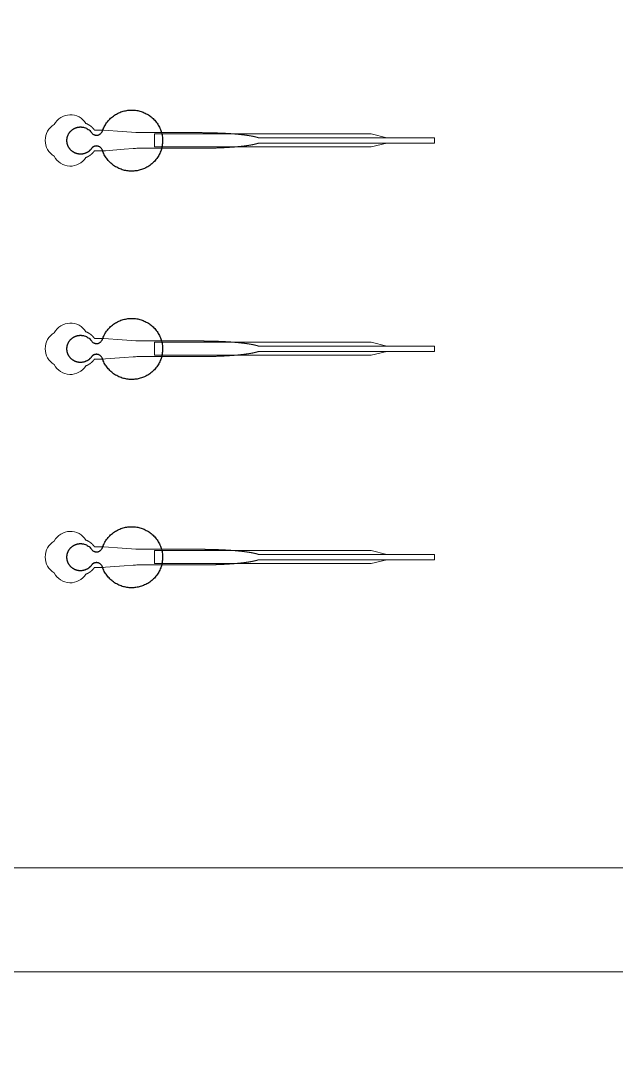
# Model space of a CAD drawing. Header units: inches. Extents: x -52997 to 52003, y -52254 to 52746.
# Drawn here: x -21085 to -15364, y -7101 to 2758 of the extents above; entities that cross this region are included whole.
import ezdxf

# ---------------------------------------------------------------- set-up
doc = ezdxf.new("R2010")
doc.units = ezdxf.units.IN
doc.header["$MEASUREMENT"] = 0
doc.layers.add('1', color=1, linetype='Continuous')
doc.layers.add('2', color=140, linetype='Continuous', lineweight=0)
doc.layers.add('3', color=90, linetype='Continuous', lineweight=0)

msp = doc.modelspace()

# ---------------------------------------------------------------- linework, layer by layer
at = {"layer": '1'}
for points in [[(-16283.4, -47485.7), (0, -47485.7), (16283.4, -47485.7, 5.999107)], [(-16250, -47285.7), (0, -47285.7), (16250, -47285.7, 5.986812)], [(-13685.8, -45485.7), (0, -45485.7), (13685.8, -45485.7, 6.794322)]]:
    msp.add_lwpolyline(points, format="xyb", close=True, dxfattribs=at)
msp.add_circle((-497.2, 245.8), 52500, dxfattribs=at)
for points in [[(-20399.8, 1534.5), (-20377.6, 1557.7), (-20346, 1552.5), (-20314.3, 1547.3), (-20300.7, 1518.2), (-20225.3, 1277.4), (-19973.3, 1315.1), (-19721.3, 1352.7), (-19721.1, 1604.9), (-19721, 1857), (-19973, 1894.9), (-20225, 1932.8), (-20300.6, 1692.1), (-20313.8, 1663.6), (-20344.7, 1657.8), (-20375.5, 1652.1), (-20398.1, 1673.9), (-20449.5, 1757.3), (-20543.9, 1731.2), (-20638.3, 1705.1), (-20639.5, 1607.1), (-20640.7, 1509.2), (-20546.9, 1480.8), (-20453.2, 1452.4), (-20399.8, 1534.5)], [(-20399.8, -465.5), (-20377.6, -442.3), (-20346, -447.5), (-20314.3, -452.7), (-20300.7, -481.8), (-20225.3, -722.6), (-19973.3, -684.9), (-19721.3, -647.3), (-19721.1, -395.1), (-19721, -143), (-19973, -105.1), (-20225, -67.2), (-20300.6, -307.9), (-20313.8, -336.4), (-20344.7, -342.2), (-20375.5, -347.9), (-20398.1, -326.1), (-20449.5, -242.7), (-20543.9, -268.8), (-20638.3, -294.9), (-20639.5, -392.9), (-20640.7, -490.8), (-20546.9, -519.2), (-20453.2, -547.6), (-20399.8, -465.5)], [(-20399.8, -2465.5), (-20377.6, -2442.3), (-20346, -2447.5), (-20314.3, -2452.7), (-20300.7, -2481.8), (-20225.3, -2722.6), (-19973.3, -2684.9), (-19721.3, -2647.3), (-19721.1, -2395.1), (-19721, -2143), (-19973, -2105.1), (-20225, -2067.2), (-20300.6, -2307.9), (-20313.8, -2336.4), (-20344.7, -2342.2), (-20375.5, -2347.9), (-20398.1, -2326.1), (-20449.5, -2242.7), (-20543.9, -2268.8), (-20638.3, -2294.9), (-20639.5, -2392.9), (-20640.7, -2490.8), (-20546.9, -2519.2), (-20453.2, -2547.6), (-20399.8, -2465.5)]]:
    msp.add_rational_spline(points, [1, 0.884783429184, 1, 0.884783429184, 1, 0.758252289935, 1, 0.758252289935, 1, 0.758252289935, 1, 0.758252289935, 1, 0.888941908896, 1, 0.888941908896, 1, 0.79946124759, 1, 0.79946124759, 1, 0.79946124759, 1, 0.79946124759, 1], degree=2, knots=[0, 0, 0, 0.969535, 0.969535, 1.939069, 1.939069, 3.359405, 3.359405, 4.779741, 4.779741, 6.200078, 6.200078, 7.620414, 7.620414, 8.571947, 8.571947, 9.52348, 9.52348, 10.812277, 10.812277, 12.101074, 12.101074, 13.389871, 13.389871, 14.678668, 14.678668, 14.678668], dxfattribs=at)
at = {"layer": '2'}
for points in [[(-16283.4, -47485.7), (0, -47485.7), (16283.4, -47485.7, 5.999107)], [(-16250, -47285.7), (0, -47285.7), (16250, -47285.7, 5.986812)], [(-13685.8, -45485.7), (0, -45485.7), (13685.8, -45485.7, 6.794322)], [(-20457.1, 1442.7), (-20456.7, 1442.8), (-20455.9, 1443.2), (-20455.1, 1443.5), (-20454.2, 1443.8), (-20453.4, 1444.2), (-20452.5, 1444.5), (-20451.7, 1444.9), (-20450.8, 1445.2), (-20450, 1445.6), (-20449.1, 1446), (-20448.3, 1446.4), (-20447.4, 1446.7), (-20446.5, 1447.1), (-20445.7, 1447.5), (-20444.8, 1447.9), (-20444, 1448.4), (-20443.1, 1448.8), (-20442.3, 1449.2), (-20441.4, 1449.6), (-20440.5, 1450.1), (-20439.7, 1450.5), (-20438.8, 1451), (-20438, 1451.4), (-20437.1, 1451.9), (-20436.3, 1452.3), (-20435.4, 1452.8), (-20434.5, 1453.3), (-20433.7, 1453.8), (-20432.8, 1454.3), (-20432, 1454.8), (-20431.1, 1455.3), (-20430.3, 1455.8), (-20429.4, 1456.3), (-20428.6, 1456.8), (-20427.7, 1457.3), (-20426.9, 1457.8), (-20426, 1458.4), (-20425.2, 1458.9), (-20424.3, 1459.5), (-20423.5, 1460), (-20422.7, 1460.6), (-20421.8, 1461.1), (-20421, 1461.7), (-20420.1, 1462.3), (-20419.3, 1462.9), (-20418.5, 1463.4), (-20417.7, 1464), (-20416.8, 1464.6), (-20416, 1465.2), (-20415.2, 1465.8), (-20414.4, 1466.4), (-20413.6, 1467.1), (-20412.8, 1467.7), (-20411.9, 1468.3), (-20411.1, 1468.9), (-20410.3, 1469.6), (-20409.5, 1470.2), (-20408.7, 1470.8), (-20408, 1471.5), (-20407.2, 1472.1), (-20406.4, 1472.8), (-20405.6, 1473.5), (-20404.8, 1474.1), (-20404.1, 1474.8), (-20403.3, 1475.5), (-20402.5, 1476.1), (-20401.8, 1476.8), (-20401, 1477.5), (-20400.2, 1478.2), (-20399.5, 1478.9), (-20398.8, 1479.6), (-20398, 1480.3), (-20397.3, 1481), (-20396.6, 1481.7), (-20395.8, 1482.4), (-20395.1, 1483.1), (-20394.4, 1483.8), (-20393.7, 1484.5), (-20393, 1485.3), (-20392.3, 1486), (-20391.6, 1486.7), (-20390.9, 1487.4), (-20390.2, 1488.2), (-20389.5, 1488.9), (-20388.9, 1489.6), (-20388.2, 1490.4), (-20387.5, 1491.1), (-20386.9, 1491.9), (-20386.2, 1492.6), (-20385.6, 1493.4), (-20384.9, 1494.1), (-20384.3, 1494.9), (-20383.7, 1495.6), (-20383.1, 1496.4), (-20382.4, 1497.1), (-20381.8, 1497.9), (-20381.2, 1498.6), (-20380.6, 1499.4), (-20380, 1500.2), (-20379.5, 1500.9), (-20378.9, 1501.7), (-20378.3, 1502.5), (-20377.7, 1503.2), (-20377.2, 1504), (-20376.6, 1504.8), (-20376.1, 1505.5), (-20375.5, 1506.3), (-20331.9, 1506.3), (-20310.2, 1506.3), (-20299.3, 1506.3), (-20296.5, 1506.3), (-20295.2, 1506.3), (-20295.1, 1506.3), (-20295.1, 1506.3), (-20295.1, 1506.3), (-20295.1, 1506.3), (-20295.1, 1506.3), (-20295, 1506.3), (-20294.7, 1506.4), (-20294, 1506.4), (-20292.6, 1506.5), (-20289.8, 1506.7), (-20267.7, 1508.4), (-20091.1, 1522), (-20002.8, 1528.7), (-19980.7, 1530.4), (-19969.7, 1531.3), (-19969.3, 1531.3), (-19969.2, 1531.3), (-19969.2, 1531.3), (-19969.2, 1531.3), (-19969.1, 1531.3), (-19968.7, 1531.3), (-19708.2, 1531.3), (-19701.9, 1531.3), (-19689.3, 1531.3), (-19588.8, 1531.3), (-19387.8, 1531.3), (-19375.2, 1531.3), (-19368.9, 1531.3), (-19365.8, 1531.3), (-19364.2, 1531.3), (-19363.8, 1531.3), (-19363.6, 1531.3), (-19363.5, 1531.3), (-19363.5, 1531.3), (-19363.5, 1531.3), (-19363.5, 1531.3), (-19362.9, 1531.3), (-19358.3, 1531.3), (-19353.7, 1531.3), (-19349.1, 1531.3), (-19344.4, 1531.4), (-19339.8, 1531.4), (-19335.1, 1531.4), (-19330.5, 1531.4), (-19325.8, 1531.5), (-19321.1, 1531.5), (-19316.4, 1531.5), (-19311.7, 1531.6), (-19307, 1531.7), (-19302.2, 1531.7), (-19297.5, 1531.8), (-19292.7, 1531.8), (-19288, 1531.9), (-19283.2, 1532), (-19278.4, 1532.1), (-19273.7, 1532.2), (-19268.9, 1532.3), (-19264.1, 1532.4), (-19259.3, 1532.5), (-19254.5, 1532.6), (-19249.6, 1532.7), (-19244.8, 1532.8), (-19240, 1532.9), (-19235.2, 1533.1), (-19230.4, 1533.2), (-19225.5, 1533.3), (-19220.7, 1533.5), (-19215.9, 1533.6), (-19211, 1533.8), (-19206.2, 1533.9), (-19201.4, 1534.1), (-19196.5, 1534.3), (-19191.7, 1534.5), (-19186.9, 1534.6), (-19182.1, 1534.8), (-19177.2, 1535), (-19172.4, 1535.2), (-19167.6, 1535.4), (-19162.8, 1535.6), (-19158, 1535.9), (-19153.2, 1536.1), (-19148.4, 1536.3), (-19143.6, 1536.5), (-19138.8, 1536.8), (-19134.1, 1537), (-19129.3, 1537.3), (-19124.5, 1537.5), (-19119.8, 1537.8), (-19115.1, 1538), (-19110.4, 1538.3), (-19105.7, 1538.6), (-19101, 1538.9), (-19096.3, 1539.2), (-19091.6, 1539.5), (-19087, 1539.8), (-19082.3, 1540.1), (-19077.7, 1540.4), (-19073.1, 1540.7), (-19068.5, 1541), (-19063.9, 1541.3), (-19061.6, 1541.5), (-19059.4, 1541.7), (-19057.1, 1541.8), (-19054.8, 1542), (-19052.6, 1542.2), (-19050.3, 1542.3), (-19048.1, 1542.5), (-19045.8, 1542.7), (-19043.6, 1542.9), (-19041.3, 1543), (-19039.1, 1543.2), (-19036.9, 1543.4), (-19034.7, 1543.6), (-19032.4, 1543.8), (-19030.2, 1543.9), (-19028, 1544.1), (-19025.8, 1544.3), (-19023.6, 1544.5), (-19021.5, 1544.7), (-19019.3, 1544.9), (-19017.1, 1545.1), (-19014.9, 1545.3), (-19012.8, 1545.5), (-19010.6, 1545.7), (-19008.5, 1545.9), (-19006.3, 1546.1), (-19004.2, 1546.3), (-19002, 1546.5), (-18999.9, 1546.7), (-18997.8, 1546.9), (-18995.7, 1547.1), (-18993.6, 1547.3), (-18991.5, 1547.5), (-18989.4, 1547.7), (-18987.3, 1547.9), (-18985.2, 1548.1), (-18983.2, 1548.3), (-18981.1, 1548.5), (-18979, 1548.7), (-18977, 1548.9), (-18975, 1549.2), (-18972.9, 1549.4), (-18970.9, 1549.6), (-18968.9, 1549.8), (-18966.9, 1550), (-18964.9, 1550.3), (-18962.9, 1550.5), (-18960.9, 1550.7), (-18958.9, 1550.9), (-18956.9, 1551.2), (-18955, 1551.4), (-18953, 1551.6), (-18951.1, 1551.8), (-18949.1, 1552.1), (-18947.2, 1552.3), (-18945.3, 1552.5), (-18943.3, 1552.8), (-18941.4, 1553), (-18939.5, 1553.2), (-18937.6, 1553.5), (-18935.8, 1553.7), (-18933.9, 1554), (-18932, 1554.2), (-18930.2, 1554.4), (-18928.3, 1554.7), (-18926.5, 1554.9), (-18924.6, 1555.2), (-18922.8, 1555.4), (-18921, 1555.7), (-18919.2, 1555.9), (-18917.4, 1556.2), (-18915.6, 1556.4), (-18913.9, 1556.7), (-18912.1, 1556.9), (-18910.3, 1557.2), (-18908.6, 1557.4), (-18906.8, 1557.7), (-18905.1, 1557.9), (-18903.4, 1558.2), (-18901.7, 1558.4), (-18900, 1558.7), (-18898.3, 1558.9), (-18896.6, 1559.2), (-18894.9, 1559.5), (-18893.3, 1559.7), (-18891.6, 1560), (-18890, 1560.3), (-18888.3, 1560.5), (-18886.7, 1560.8), (-18885.1, 1561), (-18883.5, 1561.3), (-18881.9, 1561.6), (-18880.3, 1561.8), (-18878.8, 1562.1), (-18877.2, 1562.4), (-18875.6, 1562.7), (-18874.1, 1562.9), (-18872.6, 1563.2), (-18871, 1563.5), (-18869.5, 1563.7), (-18868, 1564), (-18866.5, 1564.3), (-18865.1, 1564.6), (-18863.6, 1564.8), (-18862.1, 1565.1), (-18860.7, 1565.4), (-18859.2, 1565.7), (-18857.8, 1565.9), (-18856.4, 1566.2), (-18855, 1566.5), (-18853.6, 1566.8), (-18852.2, 1567.1), (-18850.8, 1567.4), (-18849.4, 1567.6), (-18848.1, 1567.9), (-18846.7, 1568.2), (-18845.4, 1568.5), (-18844.1, 1568.8), (-18842.8, 1569.1), (-18841.5, 1569.3), (-18840.2, 1569.6), (-18838.9, 1569.9), (-18837.6, 1570.2), (-18836.4, 1570.5), (-18835.1, 1570.8), (-18833.9, 1571.1), (-18832.7, 1571.4), (-18831.5, 1571.6), (-18830.3, 1571.9), (-18829.1, 1572.2), (-18827.9, 1572.5), (-18826.7, 1572.8), (-18825.6, 1573.1), (-18824.4, 1573.4), (-18823.3, 1573.7), (-18822.1, 1574), (-18821, 1574.3), (-18819.9, 1574.6), (-18818.8, 1574.9), (-18817.7, 1575.1), (-18816.7, 1575.4), (-18815.6, 1575.7), (-18814.6, 1576), (-18813.5, 1576.3), (-18812.5, 1576.6), (-18811.5, 1576.9), (-18810.5, 1577.2), (-18809.5, 1577.5), (-18808.5, 1577.8), (-18807.5, 1578.1), (-18806.6, 1578.4), (-18805.6, 1578.7), (-18804.7, 1579), (-18803.7, 1579.3), (-18802.8, 1579.6), (-18801.9, 1579.9), (-18801, 1580.2), (-18800.1, 1580.5), (-18799.3, 1580.8), (-18797.9, 1581.3), (-17112.2, 1581.1), (-17112.2, 1631.3), (-18797.8, 1631.3), (-18798.1, 1631.4), (-18798.9, 1631.7), (-18799.8, 1632), (-18800.7, 1632.3), (-18801.6, 1632.6), (-18802.5, 1632.9), (-18803.4, 1633.2), (-18804.3, 1633.5), (-18805.3, 1633.8), (-18806.2, 1634.1), (-18807.2, 1634.4), (-18808.1, 1634.7), (-18809.1, 1635), (-18810.1, 1635.3), (-18811.1, 1635.6), (-18812.1, 1635.9), (-18813.2, 1636.2), (-18814.2, 1636.5), (-18815.3, 1636.8), (-18816.3, 1637.1), (-18817.4, 1637.4), (-18818.5, 1637.7), (-18819.6, 1638), (-18820.7, 1638.3), (-18821.8, 1638.6), (-18822.9, 1638.9), (-18824, 1639.2), (-18825.2, 1639.5), (-18826.4, 1639.7), (-18827.5, 1640), (-18828.7, 1640.3), (-18829.9, 1640.6), (-18831.1, 1640.9), (-18832.3, 1641.2), (-18833.5, 1641.5), (-18834.8, 1641.8), (-18836, 1642.1), (-18837.3, 1642.4), (-18838.6, 1642.6), (-18839.8, 1642.9), (-18841.1, 1643.2), (-18842.4, 1643.5), (-18843.7, 1643.8), (-18845.1, 1644.1), (-18846.4, 1644.4), (-18847.7, 1644.6), (-18849.1, 1644.9), (-18850.5, 1645.2), (-18851.8, 1645.5), (-18853.2, 1645.8), (-18854.6, 1646.1), (-18856, 1646.3), (-18857.4, 1646.6), (-18858.9, 1646.9), (-18860.3, 1647.2), (-18861.8, 1647.5), (-18863.2, 1647.7), (-18864.7, 1648), (-18866.2, 1648.3), (-18867.7, 1648.6), (-18869.2, 1648.8), (-18870.7, 1649.1), (-18872.2, 1649.4), (-18873.7, 1649.6), (-18875.3, 1649.9), (-18876.8, 1650.2), (-18878.4, 1650.5), (-18880, 1650.7), (-18881.6, 1651), (-18883.1, 1651.3), (-18884.8, 1651.5), (-18886.4, 1651.8), (-18888, 1652.1), (-18889.6, 1652.3), (-18891.3, 1652.6), (-18892.9, 1652.9), (-18894.6, 1653.1), (-18896.3, 1653.4), (-18897.9, 1653.6), (-18899.6, 1653.9), (-18901.3, 1654.1), (-18903, 1654.4), (-18904.8, 1654.7), (-18906.5, 1654.9), (-18908.2, 1655.2), (-18910, 1655.4), (-18911.7, 1655.7), (-18913.5, 1655.9), (-18915.3, 1656.2), (-18917, 1656.4), (-18918.8, 1656.7), (-18920.6, 1656.9), (-18922.5, 1657.2), (-18924.3, 1657.4), (-18926.1, 1657.7), (-18927.9, 1657.9), (-18929.8, 1658.1), (-18931.6, 1658.4), (-18933.5, 1658.6), (-18935.4, 1658.9), (-18937.3, 1659.1), (-18939.1, 1659.3), (-18941, 1659.6), (-18943, 1659.8), (-18944.9, 1660), (-18946.8, 1660.3), (-18948.7, 1660.5), (-18950.7, 1660.7), (-18952.6, 1661), (-18954.6, 1661.2), (-18956.5, 1661.4), (-18958.5, 1661.7), (-18960.5, 1661.9), (-18962.5, 1662.1), (-18964.4, 1662.3), (-18966.5, 1662.6), (-18968.5, 1662.8), (-18970.5, 1663), (-18972.5, 1663.2), (-18974.5, 1663.4), (-18976.6, 1663.6), (-18978.6, 1663.9), (-18980.7, 1664.1), (-18982.7, 1664.3), (-18984.8, 1664.5), (-18986.9, 1664.7), (-18988.9, 1664.9), (-18991, 1665.1), (-18993.1, 1665.3), (-18995.2, 1665.5), (-18997.3, 1665.7), (-18999.5, 1665.9), (-19001.6, 1666.1), (-19003.7, 1666.3), (-19005.8, 1666.5), (-19008, 1666.7), (-19010.1, 1666.9), (-19012.3, 1667.1), (-19014.4, 1667.3), (-19016.6, 1667.5), (-19018.8, 1667.7), (-19020.9, 1667.9), (-19023.1, 1668.1), (-19025.3, 1668.3), (-19027.5, 1668.5), (-19029.7, 1668.6), (-19031.9, 1668.8), (-19034.1, 1669), (-19036.3, 1669.2), (-19038.5, 1669.4), (-19040.8, 1669.5), (-19043, 1669.7), (-19045.2, 1669.9), (-19047.5, 1670.1), (-19049.7, 1670.2), (-19052, 1670.4), (-19054.2, 1670.6), (-19056.5, 1670.8), (-19058.8, 1670.9), (-19061, 1671.1), (-19065.6, 1671.4), (-19070.1, 1671.7), (-19074.7, 1672.1), (-19079.3, 1672.4), (-19083.9, 1672.7), (-19088.6, 1673), (-19093.2, 1673.3), (-19097.9, 1673.6), (-19102.5, 1673.9), (-19107.2, 1674.1), (-19111.9, 1674.4), (-19116.6, 1674.7), (-19121.4, 1674.9), (-19126.1, 1675.2), (-19130.8, 1675.5), (-19135.6, 1675.7), (-19140.3, 1675.9), (-19145.1, 1676.2), (-19149.8, 1676.4), (-19154.6, 1676.6), (-19159.4, 1676.8), (-19164.2, 1677.1), (-19169, 1677.3), (-19173.8, 1677.5), (-19178.6, 1677.7), (-19183.4, 1677.9), (-19188.2, 1678), (-19193, 1678.2), (-19197.8, 1678.4), (-19202.6, 1678.6), (-19207.4, 1678.7), (-19212.2, 1678.9), (-19217, 1679.1), (-19221.8, 1679.2), (-19226.7, 1679.3), (-19231.5, 1679.5), (-19236.3, 1679.6), (-19241.1, 1679.7), (-19245.8, 1679.9), (-19250.6, 1680), (-19255.4, 1680.1), (-19260.2, 1680.2), (-19265, 1680.3), (-19269.7, 1680.4), (-19274.5, 1680.5), (-19279.3, 1680.6), (-19284, 1680.7), (-19288.7, 1680.7), (-19293.5, 1680.8), (-19298.2, 1680.9), (-19302.9, 1680.9), (-19307.6, 1681), (-19312.3, 1681), (-19317, 1681.1), (-19321.6, 1681.1), (-19326.3, 1681.2), (-19330.9, 1681.2), (-19335.6, 1681.2), (-19340.2, 1681.3), (-19344.8, 1681.3), (-19349.4, 1681.3), (-19351.7, 1681.3), (-19352.3, 1681.3), (-19352.6, 1681.3), (-19352.7, 1681.3), (-19352.9, 1681.3), (-19354.5, 1681.3), (-19360.9, 1681.3), (-19373.6, 1681.3), (-19424.6, 1681.3), (-19628.5, 1681.3), (-19679.5, 1681.3), (-19705, 1681.3), (-19711.4, 1681.3), (-19713, 1681.3), (-19968.8, 1681.3), (-19969.2, 1681.3), (-19969.2, 1681.3), (-19969.2, 1681.3), (-19969.3, 1681.3), (-19969.3, 1681.3), (-19969.7, 1681.3), (-19971.1, 1681.4), (-19976.6, 1681.9), (-20020.8, 1685.3), (-20109.1, 1692), (-20285.7, 1705.6), (-20291.2, 1706), (-20294, 1706.2), (-20294.7, 1706.3), (-20295, 1706.3), (-20295.1, 1706.3), (-20295.1, 1706.3), (-20295.1, 1706.3), (-20295.1, 1706.3), (-20295.1, 1706.3), (-20295.2, 1706.3), (-20295.5, 1706.3), (-20298.2, 1706.3), (-20303.7, 1706.3), (-20314.6, 1706.3), (-20336.4, 1706.3), (-20358.2, 1706.3), (-20369.1, 1706.3), (-20374.5, 1706.3), (-20375.2, 1706.3), (-20375.4, 1706.3), (-20375.5, 1706.3), (-20375.5, 1706.3), (-20375.5, 1706.3), (-20375.5, 1706.3), (-20375.6, 1706.3), (-20375.9, 1706.9), (-20376.7, 1708), (-20377.6, 1709.1), (-20378.4, 1710.3), (-20379.2, 1711.4), (-20380.1, 1712.5), (-20380.9, 1713.6), (-20381.8, 1714.7), (-20382.7, 1715.8), (-20383.6, 1717), (-20384.5, 1718.1), (-20385.4, 1719.2), (-20386.4, 1720.3), (-20387.3, 1721.4), (-20388.3, 1722.4), (-20389.3, 1723.5), (-20390.3, 1724.6), (-20391.3, 1725.7), (-20392.3, 1726.8), (-20393.3, 1727.8), (-20394.3, 1728.9), (-20395.4, 1729.9), (-20396.5, 1731), (-20397.5, 1732), (-20398.6, 1733.1), (-20399.7, 1734.1), (-20400.8, 1735.1), (-20401.9, 1736.1), (-20403.1, 1737.2), (-20404.2, 1738.2), (-20405.4, 1739.2), (-20406.5, 1740.1), (-20407.7, 1741.1), (-20408.9, 1742.1), (-20410.1, 1743.1), (-20411.3, 1744), (-20412.5, 1745), (-20413.8, 1745.9), (-20415, 1746.8), (-20416.3, 1747.7), (-20417.5, 1748.7), (-20418.8, 1749.6), (-20420.1, 1750.4), (-20421.4, 1751.3), (-20422.6, 1752.2), (-20424, 1753.1), (-20425.3, 1753.9), (-20426.6, 1754.7), (-20427.9, 1755.6), (-20429.2, 1756.4), (-20430.6, 1757.2), (-20431.9, 1758), (-20433.3, 1758.7), (-20434.7, 1759.5), (-20436, 1760.3), (-20437.4, 1761), (-20438.8, 1761.7), (-20440.2, 1762.4), (-20441.6, 1763.1), (-20443, 1763.8), (-20444.4, 1764.5), (-20445.8, 1765.2), (-20447.2, 1765.8), (-20448.6, 1766.5), (-20450, 1767.1), (-20451.5, 1767.7), (-20452.9, 1768.3), (-20454.3, 1768.9), (-20455.8, 1769.4), (-20457, 1769.9, 0.576044), (-20761.6, 1760.6, 0.560065), (-20761.6, 1454.1, 0.578435)], [(-20457.1, -557.3), (-20456.7, -557.2), (-20455.9, -556.8), (-20455.1, -556.5), (-20454.2, -556.2), (-20453.4, -555.8), (-20452.5, -555.5), (-20451.7, -555.1), (-20450.8, -554.8), (-20450, -554.4), (-20449.1, -554), (-20448.3, -553.6), (-20447.4, -553.3), (-20446.5, -552.9), (-20445.7, -552.5), (-20444.8, -552.1), (-20444, -551.6), (-20443.1, -551.2), (-20442.3, -550.8), (-20441.4, -550.4), (-20440.5, -549.9), (-20439.7, -549.5), (-20438.8, -549), (-20438, -548.6), (-20437.1, -548.1), (-20436.3, -547.7), (-20435.4, -547.2), (-20434.5, -546.7), (-20433.7, -546.2), (-20432.8, -545.7), (-20432, -545.2), (-20431.1, -544.7), (-20430.3, -544.2), (-20429.4, -543.7), (-20428.6, -543.2), (-20427.7, -542.7), (-20426.9, -542.2), (-20426, -541.6), (-20425.2, -541.1), (-20424.3, -540.5), (-20423.5, -540), (-20422.7, -539.4), (-20421.8, -538.9), (-20421, -538.3), (-20420.1, -537.7), (-20419.3, -537.1), (-20418.5, -536.6), (-20417.7, -536), (-20416.8, -535.4), (-20416, -534.8), (-20415.2, -534.2), (-20414.4, -533.6), (-20413.6, -532.9), (-20412.8, -532.3), (-20411.9, -531.7), (-20411.1, -531.1), (-20410.3, -530.4), (-20409.5, -529.8), (-20408.7, -529.2), (-20408, -528.5), (-20407.2, -527.9), (-20406.4, -527.2), (-20405.6, -526.5), (-20404.8, -525.9), (-20404.1, -525.2), (-20403.3, -524.5), (-20402.5, -523.9), (-20401.8, -523.2), (-20401, -522.5), (-20400.2, -521.8), (-20399.5, -521.1), (-20398.8, -520.4), (-20398, -519.7), (-20397.3, -519), (-20396.6, -518.3), (-20395.8, -517.6), (-20395.1, -516.9), (-20394.4, -516.2), (-20393.7, -515.5), (-20393, -514.7), (-20392.3, -514), (-20391.6, -513.3), (-20390.9, -512.6), (-20390.2, -511.8), (-20389.5, -511.1), (-20388.9, -510.4), (-20388.2, -509.6), (-20387.5, -508.9), (-20386.9, -508.1), (-20386.2, -507.4), (-20385.6, -506.6), (-20384.9, -505.9), (-20384.3, -505.1), (-20383.7, -504.4), (-20383.1, -503.6), (-20382.4, -502.9), (-20381.8, -502.1), (-20381.2, -501.4), (-20380.6, -500.6), (-20380, -499.8), (-20379.5, -499.1), (-20378.9, -498.3), (-20378.3, -497.5), (-20377.7, -496.8), (-20377.2, -496), (-20376.6, -495.2), (-20376.1, -494.5), (-20375.5, -493.7), (-20331.9, -493.7), (-20310.2, -493.7), (-20299.3, -493.7), (-20296.5, -493.7), (-20295.2, -493.7), (-20295.1, -493.7), (-20295.1, -493.7), (-20295.1, -493.7), (-20295.1, -493.7), (-20295.1, -493.7), (-20295, -493.7), (-20294.7, -493.6), (-20294, -493.6), (-20292.6, -493.5), (-20289.8, -493.3), (-20267.7, -491.6), (-20091.1, -478), (-20002.8, -471.3), (-19980.7, -469.6), (-19969.7, -468.7), (-19969.3, -468.7), (-19969.2, -468.7), (-19969.2, -468.7), (-19969.2, -468.7), (-19969.1, -468.7), (-19968.7, -468.7), (-19708.2, -468.7), (-19701.9, -468.7), (-19689.3, -468.7), (-19588.8, -468.7), (-19387.8, -468.7), (-19375.2, -468.7), (-19368.9, -468.7), (-19365.8, -468.7), (-19364.2, -468.7), (-19363.8, -468.7), (-19363.6, -468.7), (-19363.5, -468.7), (-19363.5, -468.7), (-19363.5, -468.7), (-19363.5, -468.7), (-19362.9, -468.7), (-19358.3, -468.7), (-19353.7, -468.7), (-19349.1, -468.7), (-19344.4, -468.6), (-19339.8, -468.6), (-19335.1, -468.6), (-19330.5, -468.6), (-19325.8, -468.5), (-19321.1, -468.5), (-19316.4, -468.5), (-19311.7, -468.4), (-19307, -468.3), (-19302.2, -468.3), (-19297.5, -468.2), (-19292.7, -468.2), (-19288, -468.1), (-19283.2, -468), (-19278.4, -467.9), (-19273.7, -467.8), (-19268.9, -467.7), (-19264.1, -467.6), (-19259.3, -467.5), (-19254.5, -467.4), (-19249.6, -467.3), (-19244.8, -467.2), (-19240, -467.1), (-19235.2, -466.9), (-19230.4, -466.8), (-19225.5, -466.7), (-19220.7, -466.5), (-19215.9, -466.4), (-19211, -466.2), (-19206.2, -466.1), (-19201.4, -465.9), (-19196.5, -465.7), (-19191.7, -465.5), (-19186.9, -465.4), (-19182.1, -465.2), (-19177.2, -465), (-19172.4, -464.8), (-19167.6, -464.6), (-19162.8, -464.4), (-19158, -464.1), (-19153.2, -463.9), (-19148.4, -463.7), (-19143.6, -463.5), (-19138.8, -463.2), (-19134.1, -463), (-19129.3, -462.7), (-19124.5, -462.5), (-19119.8, -462.2), (-19115.1, -462), (-19110.4, -461.7), (-19105.7, -461.4), (-19101, -461.1), (-19096.3, -460.8), (-19091.6, -460.5), (-19087, -460.2), (-19082.3, -459.9), (-19077.7, -459.6), (-19073.1, -459.3), (-19068.5, -459), (-19063.9, -458.7), (-19061.6, -458.5), (-19059.4, -458.3), (-19057.1, -458.2), (-19054.8, -458), (-19052.6, -457.8), (-19050.3, -457.7), (-19048.1, -457.5), (-19045.8, -457.3), (-19043.6, -457.1), (-19041.3, -457), (-19039.1, -456.8), (-19036.9, -456.6), (-19034.7, -456.4), (-19032.4, -456.2), (-19030.2, -456.1), (-19028, -455.9), (-19025.8, -455.7), (-19023.6, -455.5), (-19021.5, -455.3), (-19019.3, -455.1), (-19017.1, -454.9), (-19014.9, -454.7), (-19012.8, -454.5), (-19010.6, -454.3), (-19008.5, -454.1), (-19006.3, -453.9), (-19004.2, -453.7), (-19002, -453.5), (-18999.9, -453.3), (-18997.8, -453.1), (-18995.7, -452.9), (-18993.6, -452.7), (-18991.5, -452.5), (-18989.4, -452.3), (-18987.3, -452.1), (-18985.2, -451.9), (-18983.2, -451.7), (-18981.1, -451.5), (-18979, -451.3), (-18977, -451.1), (-18975, -450.8), (-18972.9, -450.6), (-18970.9, -450.4), (-18968.9, -450.2), (-18966.9, -450), (-18964.9, -449.7), (-18962.9, -449.5), (-18960.9, -449.3), (-18958.9, -449.1), (-18956.9, -448.8), (-18955, -448.6), (-18953, -448.4), (-18951.1, -448.2), (-18949.1, -447.9), (-18947.2, -447.7), (-18945.3, -447.5), (-18943.3, -447.2), (-18941.4, -447), (-18939.5, -446.8), (-18937.6, -446.5), (-18935.8, -446.3), (-18933.9, -446), (-18932, -445.8), (-18930.2, -445.6), (-18928.3, -445.3), (-18926.5, -445.1), (-18924.6, -444.8), (-18922.8, -444.6), (-18921, -444.3), (-18919.2, -444.1), (-18917.4, -443.8), (-18915.6, -443.6), (-18913.9, -443.3), (-18912.1, -443.1), (-18910.3, -442.8), (-18908.6, -442.6), (-18906.8, -442.3), (-18905.1, -442.1), (-18903.4, -441.8), (-18901.7, -441.6), (-18900, -441.3), (-18898.3, -441.1), (-18896.6, -440.8), (-18894.9, -440.5), (-18893.3, -440.3), (-18891.6, -440), (-18890, -439.7), (-18888.3, -439.5), (-18886.7, -439.2), (-18885.1, -439), (-18883.5, -438.7), (-18881.9, -438.4), (-18880.3, -438.2), (-18878.8, -437.9), (-18877.2, -437.6), (-18875.6, -437.3), (-18874.1, -437.1), (-18872.6, -436.8), (-18871, -436.5), (-18869.5, -436.3), (-18868, -436), (-18866.5, -435.7), (-18865.1, -435.4), (-18863.6, -435.2), (-18862.1, -434.9), (-18860.7, -434.6), (-18859.2, -434.3), (-18857.8, -434.1), (-18856.4, -433.8), (-18855, -433.5), (-18853.6, -433.2), (-18852.2, -432.9), (-18850.8, -432.6), (-18849.4, -432.4), (-18848.1, -432.1), (-18846.7, -431.8), (-18845.4, -431.5), (-18844.1, -431.2), (-18842.8, -430.9), (-18841.5, -430.7), (-18840.2, -430.4), (-18838.9, -430.1), (-18837.6, -429.8), (-18836.4, -429.5), (-18835.1, -429.2), (-18833.9, -428.9), (-18832.7, -428.6), (-18831.5, -428.4), (-18830.3, -428.1), (-18829.1, -427.8), (-18827.9, -427.5), (-18826.7, -427.2), (-18825.6, -426.9), (-18824.4, -426.6), (-18823.3, -426.3), (-18822.1, -426), (-18821, -425.7), (-18819.9, -425.4), (-18818.8, -425.1), (-18817.7, -424.9), (-18816.7, -424.6), (-18815.6, -424.3), (-18814.6, -424), (-18813.5, -423.7), (-18812.5, -423.4), (-18811.5, -423.1), (-18810.5, -422.8), (-18809.5, -422.5), (-18808.5, -422.2), (-18807.5, -421.9), (-18806.6, -421.6), (-18805.6, -421.3), (-18804.7, -421), (-18803.7, -420.7), (-18802.8, -420.4), (-18801.9, -420.1), (-18801, -419.8), (-18800.1, -419.5), (-18799.3, -419.2), (-18797.9, -418.7), (-17112.2, -418.9), (-17112.2, -368.7), (-18797.8, -368.7), (-18798.1, -368.6), (-18798.9, -368.3), (-18799.8, -368), (-18800.7, -367.7), (-18801.6, -367.4), (-18802.5, -367.1), (-18803.4, -366.8), (-18804.3, -366.5), (-18805.3, -366.2), (-18806.2, -365.9), (-18807.2, -365.6), (-18808.1, -365.3), (-18809.1, -365), (-18810.1, -364.7), (-18811.1, -364.4), (-18812.1, -364.1), (-18813.2, -363.8), (-18814.2, -363.5), (-18815.3, -363.2), (-18816.3, -362.9), (-18817.4, -362.6), (-18818.5, -362.3), (-18819.6, -362), (-18820.7, -361.7), (-18821.8, -361.4), (-18822.9, -361.1), (-18824, -360.8), (-18825.2, -360.5), (-18826.4, -360.3), (-18827.5, -360), (-18828.7, -359.7), (-18829.9, -359.4), (-18831.1, -359.1), (-18832.3, -358.8), (-18833.5, -358.5), (-18834.8, -358.2), (-18836, -357.9), (-18837.3, -357.6), (-18838.6, -357.4), (-18839.8, -357.1), (-18841.1, -356.8), (-18842.4, -356.5), (-18843.7, -356.2), (-18845.1, -355.9), (-18846.4, -355.6), (-18847.7, -355.4), (-18849.1, -355.1), (-18850.5, -354.8), (-18851.8, -354.5), (-18853.2, -354.2), (-18854.6, -353.9), (-18856, -353.7), (-18857.4, -353.4), (-18858.9, -353.1), (-18860.3, -352.8), (-18861.8, -352.5), (-18863.2, -352.3), (-18864.7, -352), (-18866.2, -351.7), (-18867.7, -351.4), (-18869.2, -351.2), (-18870.7, -350.9), (-18872.2, -350.6), (-18873.7, -350.4), (-18875.3, -350.1), (-18876.8, -349.8), (-18878.4, -349.5), (-18880, -349.3), (-18881.6, -349), (-18883.1, -348.7), (-18884.8, -348.5), (-18886.4, -348.2), (-18888, -347.9), (-18889.6, -347.7), (-18891.3, -347.4), (-18892.9, -347.1), (-18894.6, -346.9), (-18896.3, -346.6), (-18897.9, -346.4), (-18899.6, -346.1), (-18901.3, -345.9), (-18903, -345.6), (-18904.8, -345.3), (-18906.5, -345.1), (-18908.2, -344.8), (-18910, -344.6), (-18911.7, -344.3), (-18913.5, -344.1), (-18915.3, -343.8), (-18917, -343.6), (-18918.8, -343.3), (-18920.6, -343.1), (-18922.5, -342.8), (-18924.3, -342.6), (-18926.1, -342.3), (-18927.9, -342.1), (-18929.8, -341.9), (-18931.6, -341.6), (-18933.5, -341.4), (-18935.4, -341.1), (-18937.3, -340.9), (-18939.1, -340.7), (-18941, -340.4), (-18943, -340.2), (-18944.9, -340), (-18946.8, -339.7), (-18948.7, -339.5), (-18950.7, -339.3), (-18952.6, -339), (-18954.6, -338.8), (-18956.5, -338.6), (-18958.5, -338.3), (-18960.5, -338.1), (-18962.5, -337.9), (-18964.4, -337.7), (-18966.5, -337.4), (-18968.5, -337.2), (-18970.5, -337), (-18972.5, -336.8), (-18974.5, -336.6), (-18976.6, -336.4), (-18978.6, -336.1), (-18980.7, -335.9), (-18982.7, -335.7), (-18984.8, -335.5), (-18986.9, -335.3), (-18988.9, -335.1), (-18991, -334.9), (-18993.1, -334.7), (-18995.2, -334.5), (-18997.3, -334.3), (-18999.5, -334.1), (-19001.6, -333.9), (-19003.7, -333.7), (-19005.8, -333.5), (-19008, -333.3), (-19010.1, -333.1), (-19012.3, -332.9), (-19014.4, -332.7), (-19016.6, -332.5), (-19018.8, -332.3), (-19020.9, -332.1), (-19023.1, -331.9), (-19025.3, -331.7), (-19027.5, -331.5), (-19029.7, -331.4), (-19031.9, -331.2), (-19034.1, -331), (-19036.3, -330.8), (-19038.5, -330.6), (-19040.8, -330.5), (-19043, -330.3), (-19045.2, -330.1), (-19047.5, -329.9), (-19049.7, -329.8), (-19052, -329.6), (-19054.2, -329.4), (-19056.5, -329.2), (-19058.8, -329.1), (-19061, -328.9), (-19065.6, -328.6), (-19070.1, -328.3), (-19074.7, -327.9), (-19079.3, -327.6), (-19083.9, -327.3), (-19088.6, -327), (-19093.2, -326.7), (-19097.9, -326.4), (-19102.5, -326.1), (-19107.2, -325.9), (-19111.9, -325.6), (-19116.6, -325.3), (-19121.4, -325.1), (-19126.1, -324.8), (-19130.8, -324.5), (-19135.6, -324.3), (-19140.3, -324.1), (-19145.1, -323.8), (-19149.8, -323.6), (-19154.6, -323.4), (-19159.4, -323.2), (-19164.2, -322.9), (-19169, -322.7), (-19173.8, -322.5), (-19178.6, -322.3), (-19183.4, -322.1), (-19188.2, -322), (-19193, -321.8), (-19197.8, -321.6), (-19202.6, -321.4), (-19207.4, -321.3), (-19212.2, -321.1), (-19217, -320.9), (-19221.8, -320.8), (-19226.7, -320.7), (-19231.5, -320.5), (-19236.3, -320.4), (-19241.1, -320.3), (-19245.8, -320.1), (-19250.6, -320), (-19255.4, -319.9), (-19260.2, -319.8), (-19265, -319.7), (-19269.7, -319.6), (-19274.5, -319.5), (-19279.3, -319.4), (-19284, -319.3), (-19288.7, -319.3), (-19293.5, -319.2), (-19298.2, -319.1), (-19302.9, -319.1), (-19307.6, -319), (-19312.3, -319), (-19317, -318.9), (-19321.6, -318.9), (-19326.3, -318.8), (-19330.9, -318.8), (-19335.6, -318.8), (-19340.2, -318.7), (-19344.8, -318.7), (-19349.4, -318.7), (-19351.7, -318.7), (-19352.3, -318.7), (-19352.6, -318.7), (-19352.7, -318.7), (-19352.9, -318.7), (-19354.5, -318.7), (-19360.9, -318.7), (-19373.6, -318.7), (-19424.6, -318.7), (-19628.5, -318.7), (-19679.5, -318.7), (-19705, -318.7), (-19711.4, -318.7), (-19713, -318.7), (-19968.8, -318.7), (-19969.2, -318.7), (-19969.2, -318.7), (-19969.2, -318.7), (-19969.3, -318.7), (-19969.3, -318.7), (-19969.7, -318.7), (-19971.1, -318.6), (-19976.6, -318.1), (-20020.8, -314.7), (-20109.1, -308), (-20285.7, -294.4), (-20291.2, -294), (-20294, -293.8), (-20294.7, -293.7), (-20295, -293.7), (-20295.1, -293.7), (-20295.1, -293.7), (-20295.1, -293.7), (-20295.1, -293.7), (-20295.1, -293.7), (-20295.2, -293.7), (-20295.5, -293.7), (-20298.2, -293.7), (-20303.7, -293.7), (-20314.6, -293.7), (-20336.4, -293.7), (-20358.2, -293.7), (-20369.1, -293.7), (-20374.5, -293.7), (-20375.2, -293.7), (-20375.4, -293.7), (-20375.5, -293.7), (-20375.5, -293.7), (-20375.5, -293.7), (-20375.5, -293.7), (-20375.6, -293.7), (-20375.9, -293.1), (-20376.7, -292), (-20377.6, -290.9), (-20378.4, -289.7), (-20379.2, -288.6), (-20380.1, -287.5), (-20380.9, -286.4), (-20381.8, -285.3), (-20382.7, -284.2), (-20383.6, -283), (-20384.5, -281.9), (-20385.4, -280.8), (-20386.4, -279.7), (-20387.3, -278.6), (-20388.3, -277.6), (-20389.3, -276.5), (-20390.3, -275.4), (-20391.3, -274.3), (-20392.3, -273.2), (-20393.3, -272.2), (-20394.3, -271.1), (-20395.4, -270.1), (-20396.5, -269), (-20397.5, -268), (-20398.6, -266.9), (-20399.7, -265.9), (-20400.8, -264.9), (-20401.9, -263.9), (-20403.1, -262.8), (-20404.2, -261.8), (-20405.4, -260.8), (-20406.5, -259.9), (-20407.7, -258.9), (-20408.9, -257.9), (-20410.1, -256.9), (-20411.3, -256), (-20412.5, -255), (-20413.8, -254.1), (-20415, -253.2), (-20416.3, -252.3), (-20417.5, -251.3), (-20418.8, -250.4), (-20420.1, -249.6), (-20421.4, -248.7), (-20422.6, -247.8), (-20424, -246.9), (-20425.3, -246.1), (-20426.6, -245.3), (-20427.9, -244.4), (-20429.2, -243.6), (-20430.6, -242.8), (-20431.9, -242), (-20433.3, -241.3), (-20434.7, -240.5), (-20436, -239.7), (-20437.4, -239), (-20438.8, -238.3), (-20440.2, -237.6), (-20441.6, -236.9), (-20443, -236.2), (-20444.4, -235.5), (-20445.8, -234.8), (-20447.2, -234.2), (-20448.6, -233.5), (-20450, -232.9), (-20451.5, -232.3), (-20452.9, -231.7), (-20454.3, -231.1), (-20455.8, -230.6), (-20457, -230.1, 0.576044), (-20761.6, -239.4, 0.560065), (-20761.6, -545.9, 0.578435)], [(-20457.1, -2557.3), (-20456.7, -2557.2), (-20455.9, -2556.8), (-20455.1, -2556.5), (-20454.2, -2556.2), (-20453.4, -2555.8), (-20452.5, -2555.5), (-20451.7, -2555.1), (-20450.8, -2554.8), (-20450, -2554.4), (-20449.1, -2554), (-20448.3, -2553.6), (-20447.4, -2553.3), (-20446.5, -2552.9), (-20445.7, -2552.5), (-20444.8, -2552.1), (-20444, -2551.6), (-20443.1, -2551.2), (-20442.3, -2550.8), (-20441.4, -2550.4), (-20440.5, -2549.9), (-20439.7, -2549.5), (-20438.8, -2549), (-20438, -2548.6), (-20437.1, -2548.1), (-20436.3, -2547.7), (-20435.4, -2547.2), (-20434.5, -2546.7), (-20433.7, -2546.2), (-20432.8, -2545.7), (-20432, -2545.2), (-20431.1, -2544.7), (-20430.3, -2544.2), (-20429.4, -2543.7), (-20428.6, -2543.2), (-20427.7, -2542.7), (-20426.9, -2542.2), (-20426, -2541.6), (-20425.2, -2541.1), (-20424.3, -2540.5), (-20423.5, -2540), (-20422.7, -2539.4), (-20421.8, -2538.9), (-20421, -2538.3), (-20420.1, -2537.7), (-20419.3, -2537.1), (-20418.5, -2536.6), (-20417.7, -2536), (-20416.8, -2535.4), (-20416, -2534.8), (-20415.2, -2534.2), (-20414.4, -2533.6), (-20413.6, -2532.9), (-20412.8, -2532.3), (-20411.9, -2531.7), (-20411.1, -2531.1), (-20410.3, -2530.4), (-20409.5, -2529.8), (-20408.7, -2529.2), (-20408, -2528.5), (-20407.2, -2527.9), (-20406.4, -2527.2), (-20405.6, -2526.5), (-20404.8, -2525.9), (-20404.1, -2525.2), (-20403.3, -2524.5), (-20402.5, -2523.9), (-20401.8, -2523.2), (-20401, -2522.5), (-20400.2, -2521.8), (-20399.5, -2521.1), (-20398.8, -2520.4), (-20398, -2519.7), (-20397.3, -2519), (-20396.6, -2518.3), (-20395.8, -2517.6), (-20395.1, -2516.9), (-20394.4, -2516.2), (-20393.7, -2515.5), (-20393, -2514.7), (-20392.3, -2514), (-20391.6, -2513.3), (-20390.9, -2512.6), (-20390.2, -2511.8), (-20389.5, -2511.1), (-20388.9, -2510.4), (-20388.2, -2509.6), (-20387.5, -2508.9), (-20386.9, -2508.1), (-20386.2, -2507.4), (-20385.6, -2506.6), (-20384.9, -2505.9), (-20384.3, -2505.1), (-20383.7, -2504.4), (-20383.1, -2503.6), (-20382.4, -2502.9), (-20381.8, -2502.1), (-20381.2, -2501.4), (-20380.6, -2500.6), (-20380, -2499.8), (-20379.5, -2499.1), (-20378.9, -2498.3), (-20378.3, -2497.5), (-20377.7, -2496.8), (-20377.2, -2496), (-20376.6, -2495.2), (-20376.1, -2494.5), (-20375.5, -2493.7), (-20331.9, -2493.7), (-20310.2, -2493.7), (-20299.3, -2493.7), (-20296.5, -2493.7), (-20295.2, -2493.7), (-20295.1, -2493.7), (-20295.1, -2493.7), (-20295.1, -2493.7), (-20295.1, -2493.7), (-20295.1, -2493.7), (-20295, -2493.7), (-20294.7, -2493.6), (-20294, -2493.6), (-20292.6, -2493.5), (-20289.8, -2493.3), (-20267.7, -2491.6), (-20091.1, -2478), (-20002.8, -2471.3), (-19980.7, -2469.6), (-19969.7, -2468.7), (-19969.3, -2468.7), (-19969.2, -2468.7), (-19969.2, -2468.7), (-19969.2, -2468.7), (-19969.1, -2468.7), (-19968.7, -2468.7), (-19708.2, -2468.7), (-19701.9, -2468.7), (-19689.3, -2468.7), (-19588.8, -2468.7), (-19387.8, -2468.7), (-19375.2, -2468.7), (-19368.9, -2468.7), (-19365.8, -2468.7), (-19364.2, -2468.7), (-19363.8, -2468.7), (-19363.6, -2468.7), (-19363.5, -2468.7), (-19363.5, -2468.7), (-19363.5, -2468.7), (-19363.5, -2468.7), (-19362.9, -2468.7), (-19358.3, -2468.7), (-19353.7, -2468.7), (-19349.1, -2468.7), (-19344.4, -2468.6), (-19339.8, -2468.6), (-19335.1, -2468.6), (-19330.5, -2468.6), (-19325.8, -2468.5), (-19321.1, -2468.5), (-19316.4, -2468.5), (-19311.7, -2468.4), (-19307, -2468.3), (-19302.2, -2468.3), (-19297.5, -2468.2), (-19292.7, -2468.2), (-19288, -2468.1), (-19283.2, -2468), (-19278.4, -2467.9), (-19273.7, -2467.8), (-19268.9, -2467.7), (-19264.1, -2467.6), (-19259.3, -2467.5), (-19254.5, -2467.4), (-19249.6, -2467.3), (-19244.8, -2467.2), (-19240, -2467.1), (-19235.2, -2466.9), (-19230.4, -2466.8), (-19225.5, -2466.7), (-19220.7, -2466.5), (-19215.9, -2466.4), (-19211, -2466.2), (-19206.2, -2466.1), (-19201.4, -2465.9), (-19196.5, -2465.7), (-19191.7, -2465.5), (-19186.9, -2465.4), (-19182.1, -2465.2), (-19177.2, -2465), (-19172.4, -2464.8), (-19167.6, -2464.6), (-19162.8, -2464.4), (-19158, -2464.1), (-19153.2, -2463.9), (-19148.4, -2463.7), (-19143.6, -2463.5), (-19138.8, -2463.2), (-19134.1, -2463), (-19129.3, -2462.7), (-19124.5, -2462.5), (-19119.8, -2462.2), (-19115.1, -2462), (-19110.4, -2461.7), (-19105.7, -2461.4), (-19101, -2461.1), (-19096.3, -2460.8), (-19091.6, -2460.5), (-19087, -2460.2), (-19082.3, -2459.9), (-19077.7, -2459.6), (-19073.1, -2459.3), (-19068.5, -2459), (-19063.9, -2458.7), (-19061.6, -2458.5), (-19059.4, -2458.3), (-19057.1, -2458.2), (-19054.8, -2458), (-19052.6, -2457.8), (-19050.3, -2457.7), (-19048.1, -2457.5), (-19045.8, -2457.3), (-19043.6, -2457.1), (-19041.3, -2457), (-19039.1, -2456.8), (-19036.9, -2456.6), (-19034.7, -2456.4), (-19032.4, -2456.2), (-19030.2, -2456.1), (-19028, -2455.9), (-19025.8, -2455.7), (-19023.6, -2455.5), (-19021.5, -2455.3), (-19019.3, -2455.1), (-19017.1, -2454.9), (-19014.9, -2454.7), (-19012.8, -2454.5), (-19010.6, -2454.3), (-19008.5, -2454.1), (-19006.3, -2453.9), (-19004.2, -2453.7), (-19002, -2453.5), (-18999.9, -2453.3), (-18997.8, -2453.1), (-18995.7, -2452.9), (-18993.6, -2452.7), (-18991.5, -2452.5), (-18989.4, -2452.3), (-18987.3, -2452.1), (-18985.2, -2451.9), (-18983.2, -2451.7), (-18981.1, -2451.5), (-18979, -2451.3), (-18977, -2451.1), (-18975, -2450.8), (-18972.9, -2450.6), (-18970.9, -2450.4), (-18968.9, -2450.2), (-18966.9, -2450), (-18964.9, -2449.7), (-18962.9, -2449.5), (-18960.9, -2449.3), (-18958.9, -2449.1), (-18956.9, -2448.8), (-18955, -2448.6), (-18953, -2448.4), (-18951.1, -2448.2), (-18949.1, -2447.9), (-18947.2, -2447.7), (-18945.3, -2447.5), (-18943.3, -2447.2), (-18941.4, -2447), (-18939.5, -2446.8), (-18937.6, -2446.5), (-18935.8, -2446.3), (-18933.9, -2446), (-18932, -2445.8), (-18930.2, -2445.6), (-18928.3, -2445.3), (-18926.5, -2445.1), (-18924.6, -2444.8), (-18922.8, -2444.6), (-18921, -2444.3), (-18919.2, -2444.1), (-18917.4, -2443.8), (-18915.6, -2443.6), (-18913.9, -2443.3), (-18912.1, -2443.1), (-18910.3, -2442.8), (-18908.6, -2442.6), (-18906.8, -2442.3), (-18905.1, -2442.1), (-18903.4, -2441.8), (-18901.7, -2441.6), (-18900, -2441.3), (-18898.3, -2441.1), (-18896.6, -2440.8), (-18894.9, -2440.5), (-18893.3, -2440.3), (-18891.6, -2440), (-18890, -2439.7), (-18888.3, -2439.5), (-18886.7, -2439.2), (-18885.1, -2439), (-18883.5, -2438.7), (-18881.9, -2438.4), (-18880.3, -2438.2), (-18878.8, -2437.9), (-18877.2, -2437.6), (-18875.6, -2437.3), (-18874.1, -2437.1), (-18872.6, -2436.8), (-18871, -2436.5), (-18869.5, -2436.3), (-18868, -2436), (-18866.5, -2435.7), (-18865.1, -2435.4), (-18863.6, -2435.2), (-18862.1, -2434.9), (-18860.7, -2434.6), (-18859.2, -2434.3), (-18857.8, -2434.1), (-18856.4, -2433.8), (-18855, -2433.5), (-18853.6, -2433.2), (-18852.2, -2432.9), (-18850.8, -2432.6), (-18849.4, -2432.4), (-18848.1, -2432.1), (-18846.7, -2431.8), (-18845.4, -2431.5), (-18844.1, -2431.2), (-18842.8, -2430.9), (-18841.5, -2430.7), (-18840.2, -2430.4), (-18838.9, -2430.1), (-18837.6, -2429.8), (-18836.4, -2429.5), (-18835.1, -2429.2), (-18833.9, -2428.9), (-18832.7, -2428.6), (-18831.5, -2428.4), (-18830.3, -2428.1), (-18829.1, -2427.8), (-18827.9, -2427.5), (-18826.7, -2427.2), (-18825.6, -2426.9), (-18824.4, -2426.6), (-18823.3, -2426.3), (-18822.1, -2426), (-18821, -2425.7), (-18819.9, -2425.4), (-18818.8, -2425.1), (-18817.7, -2424.9), (-18816.7, -2424.6), (-18815.6, -2424.3), (-18814.6, -2424), (-18813.5, -2423.7), (-18812.5, -2423.4), (-18811.5, -2423.1), (-18810.5, -2422.8), (-18809.5, -2422.5), (-18808.5, -2422.2), (-18807.5, -2421.9), (-18806.6, -2421.6), (-18805.6, -2421.3), (-18804.7, -2421), (-18803.7, -2420.7), (-18802.8, -2420.4), (-18801.9, -2420.1), (-18801, -2419.8), (-18800.1, -2419.5), (-18799.3, -2419.2), (-18797.9, -2418.7), (-17112.2, -2418.9), (-17112.2, -2368.7), (-18797.8, -2368.7), (-18798.1, -2368.6), (-18798.9, -2368.3), (-18799.8, -2368), (-18800.7, -2367.7), (-18801.6, -2367.4), (-18802.5, -2367.1), (-18803.4, -2366.8), (-18804.3, -2366.5), (-18805.3, -2366.2), (-18806.2, -2365.9), (-18807.2, -2365.6), (-18808.1, -2365.3), (-18809.1, -2365), (-18810.1, -2364.7), (-18811.1, -2364.4), (-18812.1, -2364.1), (-18813.2, -2363.8), (-18814.2, -2363.5), (-18815.3, -2363.2), (-18816.3, -2362.9), (-18817.4, -2362.6), (-18818.5, -2362.3), (-18819.6, -2362), (-18820.7, -2361.7), (-18821.8, -2361.4), (-18822.9, -2361.1), (-18824, -2360.8), (-18825.2, -2360.5), (-18826.4, -2360.3), (-18827.5, -2360), (-18828.7, -2359.7), (-18829.9, -2359.4), (-18831.1, -2359.1), (-18832.3, -2358.8), (-18833.5, -2358.5), (-18834.8, -2358.2), (-18836, -2357.9), (-18837.3, -2357.6), (-18838.6, -2357.4), (-18839.8, -2357.1), (-18841.1, -2356.8), (-18842.4, -2356.5), (-18843.7, -2356.2), (-18845.1, -2355.9), (-18846.4, -2355.6), (-18847.7, -2355.4), (-18849.1, -2355.1), (-18850.5, -2354.8), (-18851.8, -2354.5), (-18853.2, -2354.2), (-18854.6, -2353.9), (-18856, -2353.7), (-18857.4, -2353.4), (-18858.9, -2353.1), (-18860.3, -2352.8), (-18861.8, -2352.5), (-18863.2, -2352.3), (-18864.7, -2352), (-18866.2, -2351.7), (-18867.7, -2351.4), (-18869.2, -2351.2), (-18870.7, -2350.9), (-18872.2, -2350.6), (-18873.7, -2350.4), (-18875.3, -2350.1), (-18876.8, -2349.8), (-18878.4, -2349.5), (-18880, -2349.3), (-18881.6, -2349), (-18883.1, -2348.7), (-18884.8, -2348.5), (-18886.4, -2348.2), (-18888, -2347.9), (-18889.6, -2347.7), (-18891.3, -2347.4), (-18892.9, -2347.1), (-18894.6, -2346.9), (-18896.3, -2346.6), (-18897.9, -2346.4), (-18899.6, -2346.1), (-18901.3, -2345.9), (-18903, -2345.6), (-18904.8, -2345.3), (-18906.5, -2345.1), (-18908.2, -2344.8), (-18910, -2344.6), (-18911.7, -2344.3), (-18913.5, -2344.1), (-18915.3, -2343.8), (-18917, -2343.6), (-18918.8, -2343.3), (-18920.6, -2343.1), (-18922.5, -2342.8), (-18924.3, -2342.6), (-18926.1, -2342.3), (-18927.9, -2342.1), (-18929.8, -2341.9), (-18931.6, -2341.6), (-18933.5, -2341.4), (-18935.4, -2341.1), (-18937.3, -2340.9), (-18939.1, -2340.7), (-18941, -2340.4), (-18943, -2340.2), (-18944.9, -2340), (-18946.8, -2339.7), (-18948.7, -2339.5), (-18950.7, -2339.3), (-18952.6, -2339), (-18954.6, -2338.8), (-18956.5, -2338.6), (-18958.5, -2338.3), (-18960.5, -2338.1), (-18962.5, -2337.9), (-18964.4, -2337.7), (-18966.5, -2337.4), (-18968.5, -2337.2), (-18970.5, -2337), (-18972.5, -2336.8), (-18974.5, -2336.6), (-18976.6, -2336.4), (-18978.6, -2336.1), (-18980.7, -2335.9), (-18982.7, -2335.7), (-18984.8, -2335.5), (-18986.9, -2335.3), (-18988.9, -2335.1), (-18991, -2334.9), (-18993.1, -2334.7), (-18995.2, -2334.5), (-18997.3, -2334.3), (-18999.5, -2334.1), (-19001.6, -2333.9), (-19003.7, -2333.7), (-19005.8, -2333.5), (-19008, -2333.3), (-19010.1, -2333.1), (-19012.3, -2332.9), (-19014.4, -2332.7), (-19016.6, -2332.5), (-19018.8, -2332.3), (-19020.9, -2332.1), (-19023.1, -2331.9), (-19025.3, -2331.7), (-19027.5, -2331.5), (-19029.7, -2331.4), (-19031.9, -2331.2), (-19034.1, -2331), (-19036.3, -2330.8), (-19038.5, -2330.6), (-19040.8, -2330.5), (-19043, -2330.3), (-19045.2, -2330.1), (-19047.5, -2329.9), (-19049.7, -2329.8), (-19052, -2329.6), (-19054.2, -2329.4), (-19056.5, -2329.2), (-19058.8, -2329.1), (-19061, -2328.9), (-19065.6, -2328.6), (-19070.1, -2328.3), (-19074.7, -2327.9), (-19079.3, -2327.6), (-19083.9, -2327.3), (-19088.6, -2327), (-19093.2, -2326.7), (-19097.9, -2326.4), (-19102.5, -2326.1), (-19107.2, -2325.9), (-19111.9, -2325.6), (-19116.6, -2325.3), (-19121.4, -2325.1), (-19126.1, -2324.8), (-19130.8, -2324.5), (-19135.6, -2324.3), (-19140.3, -2324.1), (-19145.1, -2323.8), (-19149.8, -2323.6), (-19154.6, -2323.4), (-19159.4, -2323.2), (-19164.2, -2322.9), (-19169, -2322.7), (-19173.8, -2322.5), (-19178.6, -2322.3), (-19183.4, -2322.1), (-19188.2, -2322), (-19193, -2321.8), (-19197.8, -2321.6), (-19202.6, -2321.4), (-19207.4, -2321.3), (-19212.2, -2321.1), (-19217, -2320.9), (-19221.8, -2320.8), (-19226.7, -2320.7), (-19231.5, -2320.5), (-19236.3, -2320.4), (-19241.1, -2320.3), (-19245.8, -2320.1), (-19250.6, -2320), (-19255.4, -2319.9), (-19260.2, -2319.8), (-19265, -2319.7), (-19269.7, -2319.6), (-19274.5, -2319.5), (-19279.3, -2319.4), (-19284, -2319.3), (-19288.7, -2319.3), (-19293.5, -2319.2), (-19298.2, -2319.1), (-19302.9, -2319.1), (-19307.6, -2319), (-19312.3, -2319), (-19317, -2318.9), (-19321.6, -2318.9), (-19326.3, -2318.8), (-19330.9, -2318.8), (-19335.6, -2318.8), (-19340.2, -2318.7), (-19344.8, -2318.7), (-19349.4, -2318.7), (-19351.7, -2318.7), (-19352.3, -2318.7), (-19352.6, -2318.7), (-19352.7, -2318.7), (-19352.9, -2318.7), (-19354.5, -2318.7), (-19360.9, -2318.7), (-19373.6, -2318.7), (-19424.6, -2318.7), (-19628.5, -2318.7), (-19679.5, -2318.7), (-19705, -2318.7), (-19711.4, -2318.7), (-19713, -2318.7), (-19968.8, -2318.7), (-19969.2, -2318.7), (-19969.2, -2318.7), (-19969.2, -2318.7), (-19969.3, -2318.7), (-19969.3, -2318.7), (-19969.7, -2318.7), (-19971.1, -2318.6), (-19976.6, -2318.1), (-20020.8, -2314.7), (-20109.1, -2308), (-20285.7, -2294.4), (-20291.2, -2294), (-20294, -2293.8), (-20294.7, -2293.7), (-20295, -2293.7), (-20295.1, -2293.7), (-20295.1, -2293.7), (-20295.1, -2293.7), (-20295.1, -2293.7), (-20295.1, -2293.7), (-20295.2, -2293.7), (-20295.5, -2293.7), (-20298.2, -2293.7), (-20303.7, -2293.7), (-20314.6, -2293.7), (-20336.4, -2293.7), (-20358.2, -2293.7), (-20369.1, -2293.7), (-20374.5, -2293.7), (-20375.2, -2293.7), (-20375.4, -2293.7), (-20375.5, -2293.7), (-20375.5, -2293.7), (-20375.5, -2293.7), (-20375.5, -2293.7), (-20375.6, -2293.7), (-20375.9, -2293.1), (-20376.7, -2292), (-20377.6, -2290.9), (-20378.4, -2289.7), (-20379.2, -2288.6), (-20380.1, -2287.5), (-20380.9, -2286.4), (-20381.8, -2285.3), (-20382.7, -2284.2), (-20383.6, -2283), (-20384.5, -2281.9), (-20385.4, -2280.8), (-20386.4, -2279.7), (-20387.3, -2278.6), (-20388.3, -2277.6), (-20389.3, -2276.5), (-20390.3, -2275.4), (-20391.3, -2274.3), (-20392.3, -2273.2), (-20393.3, -2272.2), (-20394.3, -2271.1), (-20395.4, -2270.1), (-20396.5, -2269), (-20397.5, -2268), (-20398.6, -2266.9), (-20399.7, -2265.9), (-20400.8, -2264.9), (-20401.9, -2263.9), (-20403.1, -2262.8), (-20404.2, -2261.8), (-20405.4, -2260.8), (-20406.5, -2259.9), (-20407.7, -2258.9), (-20408.9, -2257.9), (-20410.1, -2256.9), (-20411.3, -2256), (-20412.5, -2255), (-20413.8, -2254.1), (-20415, -2253.2), (-20416.3, -2252.3), (-20417.5, -2251.3), (-20418.8, -2250.4), (-20420.1, -2249.6), (-20421.4, -2248.7), (-20422.6, -2247.8), (-20424, -2246.9), (-20425.3, -2246.1), (-20426.6, -2245.3), (-20427.9, -2244.4), (-20429.2, -2243.6), (-20430.6, -2242.8), (-20431.9, -2242), (-20433.3, -2241.3), (-20434.7, -2240.5), (-20436, -2239.7), (-20437.4, -2239), (-20438.8, -2238.3), (-20440.2, -2237.6), (-20441.6, -2236.9), (-20443, -2236.2), (-20444.4, -2235.5), (-20445.8, -2234.8), (-20447.2, -2234.2), (-20448.6, -2233.5), (-20450, -2232.9), (-20451.5, -2232.3), (-20452.9, -2231.7), (-20454.3, -2231.1), (-20455.8, -2230.6), (-20457, -2230.1, 0.576044), (-20761.6, -2239.4, 0.560065), (-20761.6, -2545.9, 0.578435)]]:
    msp.add_lwpolyline(points, format="xyb", close=True, dxfattribs=at)
for points in [[(32592.2, 31872.5), (32592.2, -6375.2), (-32407.8, -6375.2), (-32407.8, 31872.5)], [(31592.2, 30872.5), (31592.2, -5375.2), (-31407.8, -5375.2), (-31407.8, 30872.5)]]:
    msp.add_lwpolyline(points, close=True, dxfattribs=at)
for points in [[(-19712.9, 1531.3), (-19711.3, 1531.3), (-19708.2, 1531.3)], [(-19712.9, -468.7), (-19711.3, -468.7), (-19708.2, -468.7)], [(-19712.9, -2468.7), (-19711.3, -2468.7), (-19708.2, -2468.7)]]:
    msp.add_lwpolyline(points, dxfattribs=at)
msp.add_circle((-497.2, 245.8), 52500, dxfattribs=at)
at = {"layer": '3'}
for points in [[(-16283.4, -47485.7), (0, -47485.7), (16283.4, -47485.7, 5.999107)], [(-16283.4, -47485.7), (0, -47485.7), (16283.4, -47485.7, 5.999107)], [(-16250, -47285.7), (0, -47285.7), (16250, -47285.7, 5.986812)], [(-16250, -47285.7), (0, -47285.7), (16250, -47285.7, 5.986812)], [(-13685.8, -45485.7), (0, -45485.7), (13685.8, -45485.7, 6.794322)], [(-13685.8, -45485.7), (0, -45485.7), (13685.8, -45485.7, 6.794322)]]:
    msp.add_lwpolyline(points, format="xyb", close=True, dxfattribs=at)
for points in [[(-19798.6, 1668.8), (-17719.2, 1668.8), (-17569.2, 1631.3), (-17112.2, 1631.3), (-17112.2, 1581.3), (-17569.2, 1581.3), (-17719.2, 1543.8), (-19798.6, 1543.8)], [(-19798.6, -331.2), (-17719.2, -331.2), (-17569.2, -368.7), (-17112.2, -368.7), (-17112.2, -418.7), (-17569.2, -418.7), (-17719.2, -456.2), (-19798.6, -456.2)], [(-19798.6, -2331.2), (-17719.2, -2331.2), (-17569.2, -2368.7), (-17112.2, -2368.7), (-17112.2, -2418.7), (-17569.2, -2418.7), (-17719.2, -2456.2), (-19798.6, -2456.2)]]:
    msp.add_lwpolyline(points, close=True, dxfattribs=at)
msp.add_circle((-497.2, 245.8), 52500, dxfattribs=at)
msp.add_circle((-497.2, 245.8), 52500, dxfattribs=at)

doc.saveas('drawing.dxf')
